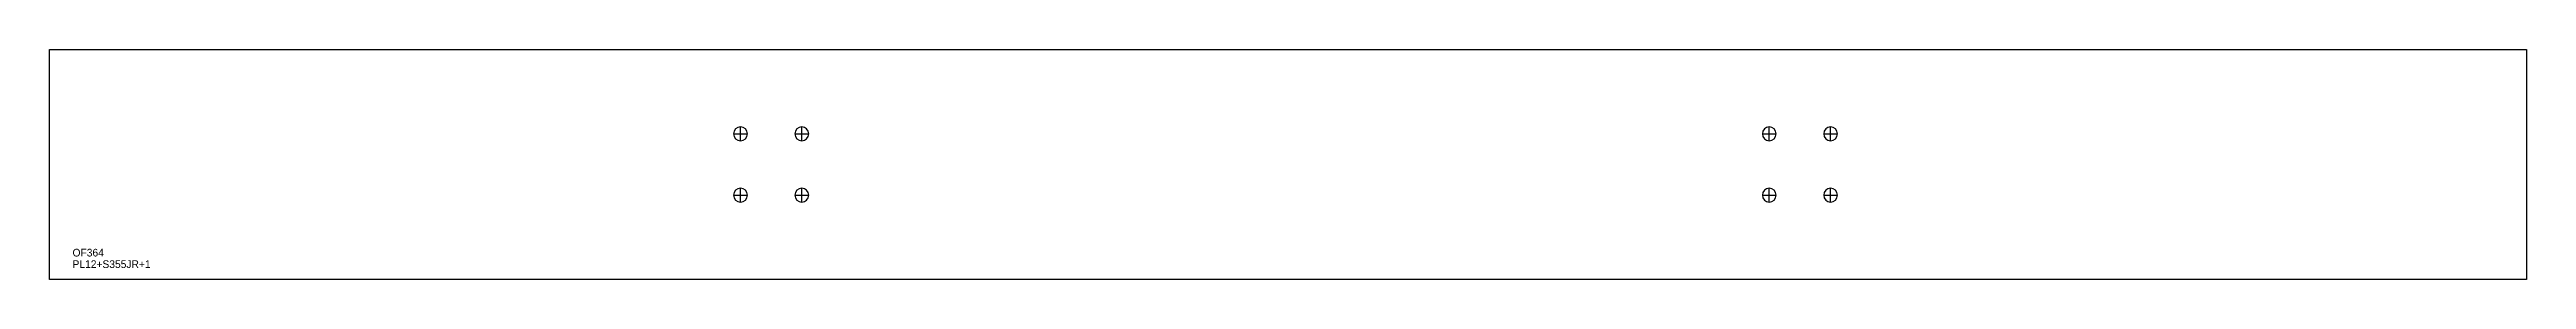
# Model space of a CAD drawing. Extents: x 0 to 3231, y 0 to 300.
import ezdxf

# ---------------------------------------------------------------- set-up
doc = ezdxf.new("R2010")
doc.units = 0
for name, color, linetype in [('18', 7, 'CONTINUOUS'), ('CUT', 7, 'CONTINUOUS'), ('SCRIBE', 3, 'CONTINUOUS'), ('TEXT', 7, 'CONTINUOUS')]:
    doc.layers.add(name, color=color, linetype=linetype)

msp = doc.modelspace()

# ---------------------------------------------------------------- linework, layer by layer
at = {"layer": '18', "color": 7, "linetype": 'CONTINUOUS'}
for p, q in [((901.25, 181), (901.25, 199)), ((981.25, 181), (981.25, 199)), ((2243.26, 181), (2243.26, 199)), ((2323.26, 181), (2323.26, 199)), ((892.25, 190), (910.25, 190)), ((972.25, 190), (990.25, 190)), ((2234.26, 190), (2252.26, 190)), ((2314.26, 190), (2332.26, 190)), ((892.25, 110), (910.25, 110)), ((901.25, 101), (901.25, 119)), ((972.25, 110), (990.25, 110)), ((981.25, 101), (981.25, 119)), ((2234.26, 110), (2252.26, 110)), ((2243.26, 101), (2243.26, 119)), ((2314.26, 110), (2332.26, 110)), ((2323.26, 101), (2323.26, 119))]:
    msp.add_line(p, q, dxfattribs=at)
for points in [[(901.25, 199, 1), (901.25, 181, 1)], [(981.25, 199, 1), (981.25, 181, 1)], [(2243.26, 199, 1), (2243.26, 181, 1)], [(2323.26, 199, 1), (2323.26, 181, 1)], [(901.25, 119, 1), (901.25, 101, 1)], [(981.25, 119, 1), (981.25, 101, 1)], [(2243.26, 119, 1), (2243.26, 101, 1)], [(2323.26, 119, 1), (2323.26, 101, 1)]]:
    msp.add_lwpolyline(points, format="xyb", close=True, dxfattribs=at)
at = {"layer": 'CUT', "color": 7, "linetype": 'CONTINUOUS'}
msp.add_lwpolyline([(0, 0), (0, 300), (3230.96, 300), (3230.96, 0)], close=True, dxfattribs=at)

# ---------------------------------------------------------------- texts
at = {"layer": 'SCRIBE', "color": 3}
msp.add_text('OF364', height=10, dxfattribs=at).set_placement((30, 30))
at = {"layer": 'TEXT', "color": 7}
msp.add_text('PL12+S355JR+1', height=10, dxfattribs=at).set_placement((30, 15))

doc.saveas('drawing.dxf')
